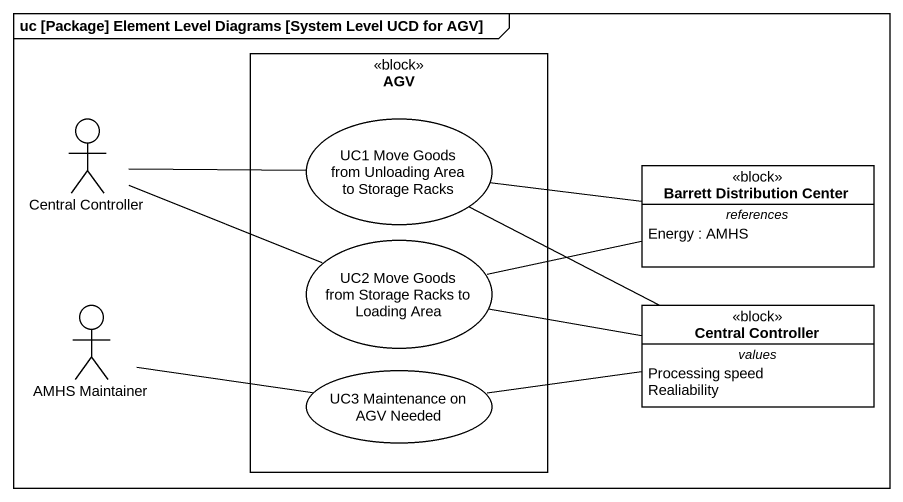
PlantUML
@startuml
mainframe uc [Package] Element Level Diagrams [System Level UCD for AGV]
allowmixing
hide circle
hide empty members
rectangle AGV <<block>> {
  usecase "UC1 Move Goods from Unloading Area to Storage Racks" as UC1_Move_Goods_from
  usecase "UC2 Move Goods from Storage Racks to Loading Area" as UC2_Move_Goods_from_Storage
  usecase "UC3 Maintenance on AGV Needed" as UC3_Maintenance_on_AGV
}
actor "Central Controller" as Central_Controller
class "Barrett Distribution Center" as Barrett_Distribution_Center <<block>> {
  -- references --
  Energy : AMHS
}
actor "AMHS Maintainer" as AMHS_Maintainer
class "Central Controller" as Central_Controller_2 <<block>> {
  -- values --
  Processing speed
  Realiability
}
Central_Controller -right- UC2_Move_Goods_from_Storage
UC1_Move_Goods_from -left- Central_Controller
UC1_Move_Goods_from -right- Barrett_Distribution_Center
UC1_Move_Goods_from -right- Central_Controller_2
UC2_Move_Goods_from_Storage -right- Barrett_Distribution_Center
UC2_Move_Goods_from_Storage -right- Central_Controller_2
UC3_Maintenance_on_AGV -left- AMHS_Maintainer
UC3_Maintenance_on_AGV -right- Central_Controller_2
@enduml
